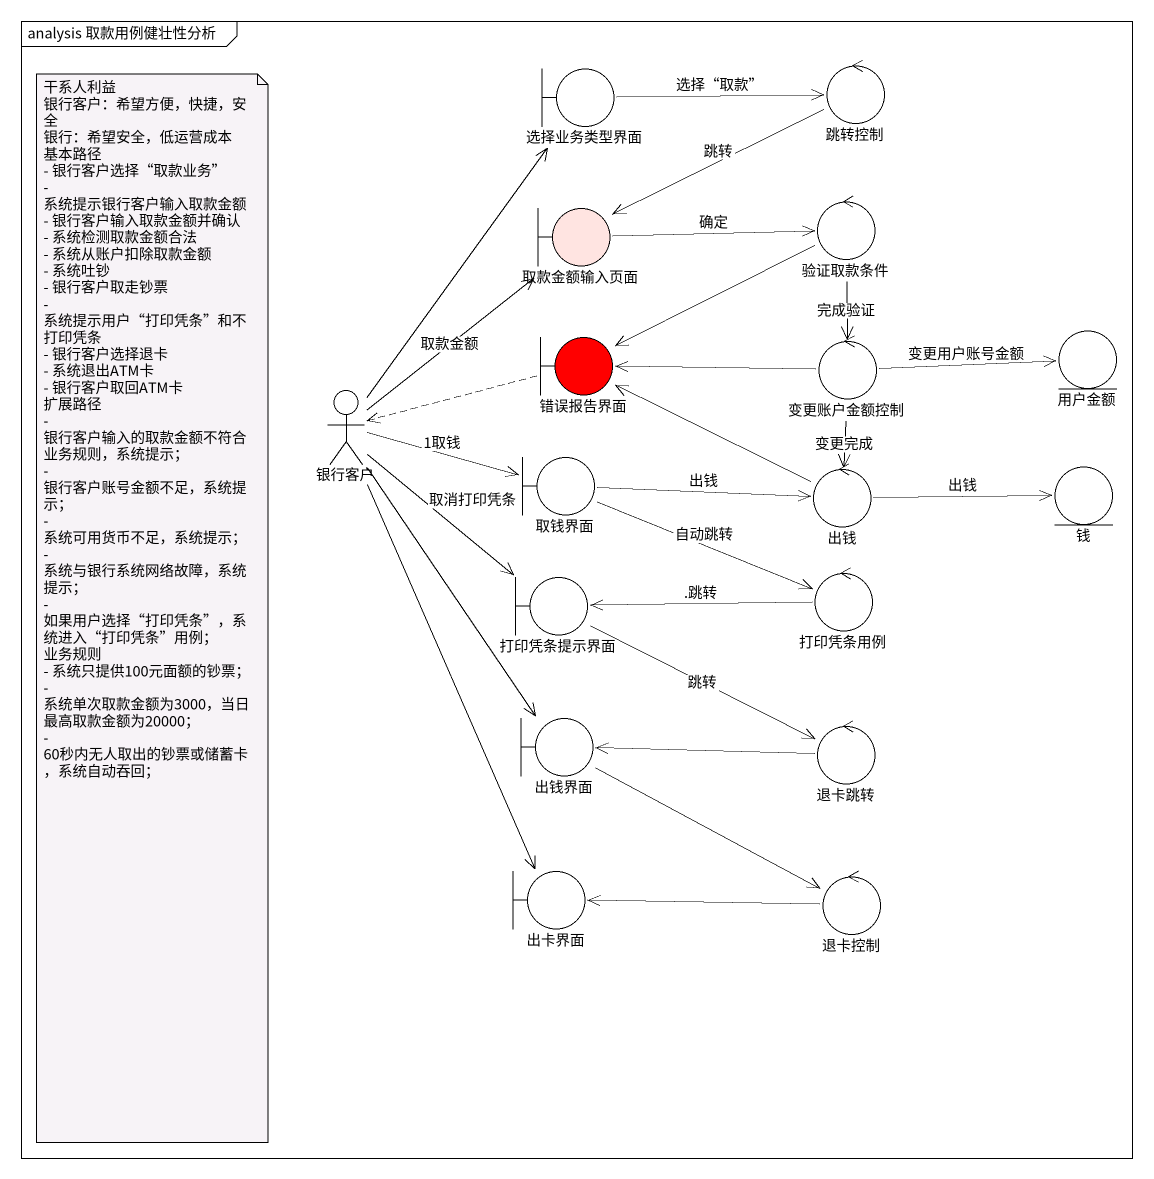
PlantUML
@startuml
mainframe analysis 取款用例健壮性分析
boundary 选择业务类型界面
control 跳转控制
boundary 取款金额输入页面 #FFE4E1
control 验证取款条件
boundary 错误报告界面 #FF0000
control 变更账户金额控制
entity 用户金额
actor 银行客户
boundary 取钱界面
control 出钱
entity 钱
boundary 打印凭条提示界面
control 打印凭条用例
boundary 出钱界面
control 退卡跳转
boundary 出卡界面
control 退卡控制
选择业务类型界面 -right-> 跳转控制 : 选择“取款”
跳转控制 -left-> 取款金额输入页面 : 跳转
取款金额输入页面 -right-> 验证取款条件 : 确定
验证取款条件 -left-> 错误报告界面
验证取款条件 --> 变更账户金额控制 : 完成验证
错误报告界面 .left.> 银行客户
变更账户金额控制 -left-> 错误报告界面
变更账户金额控制 -right-> 用户金额 : 变更用户账号金额
变更账户金额控制 --> 出钱 : 变更完成
银行客户 -up-> 选择业务类型界面
银行客户 -up-> 取款金额输入页面 : 取款金额
银行客户 -right-> 取钱界面 : 1取钱
银行客户 --> 打印凭条提示界面 : 取消打印凭条
银行客户 --> 出钱界面
银行客户 --> 出卡界面
取钱界面 -right-> 出钱 : 出钱
取钱界面 -right-> 打印凭条用例 : 自动跳转
出钱 -left-> 错误报告界面
出钱 -right-> 钱 : 出钱
打印凭条提示界面 -right-> 退卡跳转 : 跳转
打印凭条用例 -left-> 打印凭条提示界面 : .跳转
出钱界面 -right-> 退卡控制
退卡跳转 -left-> 出钱界面
退卡控制 -left-> 出卡界面
note as N1
  干系人利益
  银行客户：希望方便，快捷，安全
  银行：希望安全，低运营成本
  基本路径
  - 银行客户选择“取款业务”
  - 系统提示银行客户输入取款金额
  - 银行客户输入取款金额并确认
  - 系统检测取款金额合法
  - 系统从账户扣除取款金额
  - 系统吐钞
  - 银行客户取走钞票
  - 系统提示用户“打印凭条”和不打印凭条
  - 银行客户选择退卡
  - 系统退出ATM卡
  - 银行客户取回ATM卡
  扩展路径
  - 银行客户输入的取款金额不符合业务规则，系统提示；
  - 银行客户账号金额不足，系统提示；
  - 系统可用货币不足，系统提示；
  - 系统与银行系统网络故障，系统提示；
  - 如果用户选择“打印凭条”，系统进入“打印凭条”用例；
  业务规则
  - 系统只提供100元面额的钞票；
  - 系统单次取款金额为3000，当日最高取款金额为20000；
  - 60秒内无人取出的钞票或储蓄卡，系统自动吞回；
end note
@enduml
